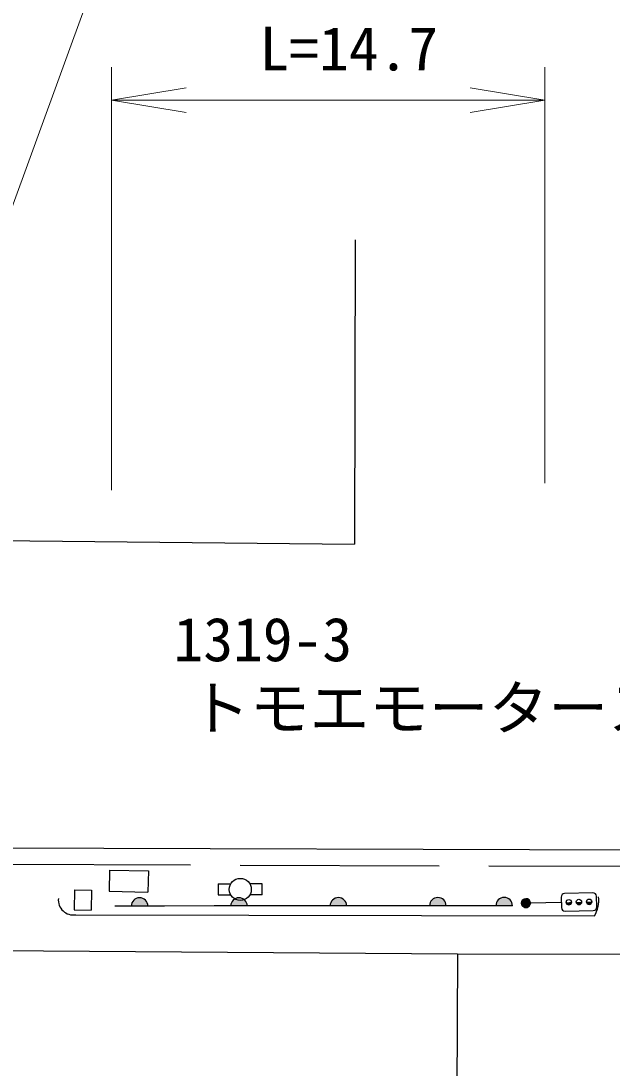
# Model space of a CAD drawing. Units: millimetres, scale not verified. Extents: x -55602354 to 84056675, y -218924267 to 380000.
# Drawn here: x 200233 to 218066, y 276770 to 308381 of the extents above; entities that cross this region are included whole.
import ezdxf
from ezdxf.enums import TextEntityAlignment as Align

# ---------------------------------------------------------------- set-up
doc = ezdxf.new("R2010")
doc.units = ezdxf.units.MM
doc.header["$LTSCALE"] = 1000
doc.linetypes.add('DASHED', pattern=[7.5, 6, -1.5])
for name, color, linetype, lineweight in [('M-BGD', 7, 'Continuous', 25), ('M-BGD-EXST', 7, 'Continuous', 25), ('M-STR-HTXT', 7, 'Continuous', 13), ('M-STR-STRC', 7, 'Continuous', 25)]:
    doc.layers.add(name, color=color, linetype=linetype, lineweight=lineweight)
doc.layers.add('M-BMK-HTXT', color=7, linetype='Continuous')
doc.styles.add('ＭＳ ゴシック', font='')
doc.styles.get('ＭＳ ゴシック').set_extended_font_data('MS Gothic')

# ---------------------------------------------------------------- blocks, each defined once
blk = doc.blocks.new('open_arrow')
at = {"color": 0, "linetype": 'Continuous', "lineweight": -2}
blk.add_lwpolyline([(7.5, 1.25), (0, 0), (7.5, -1.25)], dxfattribs=at)

msp = doc.modelspace()

# ---------------------------------------------------------------- hatches: boundary and pattern name
at = {"layer": 'M-BGD'}
for points in [[(203561, 281660), (204061, 281661), (204061, 281665), (204061, 281670), (204060, 281674), (204060, 281678), (204060, 281683), (204059, 281687), (204059, 281691), (204058, 281696), (204058, 281700), (204057, 281704), (204056, 281708), (204055, 281713), (204054, 281717), (204053, 281721), (204052, 281725), (204051, 281730), (204050, 281734), (204048, 281738), (204047, 281742), (204046, 281746), (204044, 281750), (204042, 281754), (204041, 281758), (204039, 281762), (204037, 281766), (204035, 281770), (204033, 281774), (204031, 281778), (204029, 281782), (204027, 281786), (204025, 281790), (204023, 281793), (204020, 281797), (204018, 281801), (204015, 281804), (204013, 281808), (204010, 281811), (204008, 281815), (204005, 281818), (204002, 281821), (203999, 281825), (203996, 281828), (203993, 281831), (203990, 281834), (203987, 281838), (203984, 281841), (203981, 281844), (203978, 281847), (203975, 281849), (203971, 281852), (203968, 281855), (203964, 281858), (203961, 281860), (203958, 281863), (203954, 281865), (203950, 281868), (203947, 281870), (203943, 281873), (203939, 281875), (203936, 281877), (203932, 281879), (203928, 281881), (203924, 281883), (203920, 281885), (203916, 281887), (203912, 281889), (203908, 281891), (203904, 281892), (203900, 281894), (203896, 281896), (203892, 281897), (203888, 281898), (203884, 281900), (203879, 281901), (203875, 281902), (203871, 281903), (203867, 281904), (203863, 281905), (203858, 281906), (203854, 281907), (203850, 281908), (203845, 281908), (203841, 281909), (203837, 281909), (203832, 281910), (203828, 281910), (203824, 281910), (203819, 281910), (203815, 281911), (203811, 281911), (203806, 281911), (203802, 281910), (203797, 281910), (203793, 281910), (203789, 281910), (203784, 281909), (203780, 281909), (203776, 281908), (203771, 281907), (203767, 281907), (203763, 281906), (203759, 281905), (203754, 281904), (203750, 281903), (203746, 281902), (203742, 281901), (203737, 281900), (203733, 281898), (203729, 281897), (203725, 281895), (203721, 281894), (203717, 281892), (203713, 281891), (203709, 281889), (203705, 281887), (203701, 281885), (203697, 281883), (203693, 281881), (203689, 281879), (203686, 281877), (203682, 281875), (203678, 281872), (203674, 281870), (203671, 281868), (203667, 281865), (203664, 281863), (203660, 281860), (203657, 281857), (203653, 281855), (203650, 281852), (203647, 281849), (203643, 281846), (203640, 281843), (203637, 281840), (203634, 281837), (203631, 281834), (203628, 281831), (203625, 281828), (203622, 281824), (203619, 281821), (203616, 281818), (203614, 281814), (203611, 281811), (203608, 281807), (203606, 281804), (203603, 281800), (203601, 281797), (203599, 281793), (203596, 281789), (203594, 281785), (203592, 281782), (203590, 281778), (203588, 281774), (203586, 281770), (203584, 281766), (203582, 281762), (203581, 281758), (203579, 281754), (203577, 281750), (203576, 281746), (203574, 281742), (203573, 281738), (203572, 281733), (203570, 281729), (203569, 281725), (203568, 281721), (203567, 281717), (203566, 281712), (203565, 281708), (203565, 281704), (203564, 281699), (203563, 281695), (203563, 281691), (203562, 281686), (203562, 281682), (203561, 281678), (203561, 281673), (203561, 281669), (203561, 281665)], [(206561, 281663), (207061, 281663), (207061, 281668), (207061, 281672), (207060, 281677), (207060, 281681), (207060, 281685), (207059, 281690), (207059, 281694), (207058, 281698), (207058, 281703), (207057, 281707), (207056, 281711), (207055, 281715), (207054, 281720), (207053, 281724), (207052, 281728), (207051, 281732), (207050, 281737), (207048, 281741), (207047, 281745), (207046, 281749), (207044, 281753), (207042, 281757), (207041, 281761), (207039, 281765), (207037, 281769), (207035, 281773), (207033, 281777), (207031, 281781), (207029, 281785), (207027, 281788), (207025, 281792), (207023, 281796), (207020, 281800), (207018, 281803), (207015, 281807), (207013, 281810), (207010, 281814), (207008, 281817), (207005, 281821), (207002, 281824), (206999, 281827), (206996, 281831), (206993, 281834), (206990, 281837), (206987, 281840), (206984, 281843), (206981, 281846), (206978, 281849), (206975, 281852), (206971, 281855), (206968, 281858), (206964, 281860), (206961, 281863), (206958, 281866), (206954, 281868), (206950, 281871), (206947, 281873), (206943, 281875), (206939, 281878), (206936, 281880), (206932, 281882), (206928, 281884), (206924, 281886), (206920, 281888), (206916, 281890), (206912, 281892), (206908, 281893), (206904, 281895), (206900, 281897), (206896, 281898), (206892, 281900), (206888, 281901), (206884, 281902), (206879, 281904), (206875, 281905), (206871, 281906), (206867, 281907), (206863, 281908), (206858, 281909), (206854, 281909), (206850, 281910), (206845, 281911), (206841, 281911), (206837, 281912), (206832, 281912), (206828, 281913), (206824, 281913), (206819, 281913), (206815, 281913), (206811, 281913), (206806, 281913), (206802, 281913), (206797, 281913), (206793, 281913), (206789, 281912), (206784, 281912), (206780, 281911), (206776, 281911), (206771, 281910), (206767, 281909), (206763, 281909), (206759, 281908), (206754, 281907), (206750, 281906), (206746, 281905), (206742, 281903), (206737, 281902), (206733, 281901), (206729, 281900), (206725, 281898), (206721, 281897), (206717, 281895), (206713, 281893), (206709, 281892), (206705, 281890), (206701, 281888), (206697, 281886), (206693, 281884), (206689, 281882), (206686, 281880), (206682, 281877), (206678, 281875), (206674, 281873), (206671, 281870), (206667, 281868), (206664, 281865), (206660, 281863), (206657, 281860), (206653, 281857), (206650, 281855), (206647, 281852), (206643, 281849), (206640, 281846), (206637, 281843), (206634, 281840), (206631, 281837), (206628, 281834), (206625, 281830), (206622, 281827), (206619, 281824), (206616, 281820), (206614, 281817), (206611, 281814), (206608, 281810), (206606, 281806), (206603, 281803), (206601, 281799), (206599, 281796), (206596, 281792), (206594, 281788), (206592, 281784), (206590, 281780), (206588, 281777), (206586, 281773), (206584, 281769), (206582, 281765), (206581, 281761), (206579, 281757), (206577, 281753), (206576, 281749), (206574, 281744), (206573, 281740), (206572, 281736), (206570, 281732), (206569, 281728), (206568, 281723), (206567, 281719), (206566, 281715), (206565, 281711), (206565, 281706), (206564, 281702), (206563, 281698), (206563, 281693), (206562, 281689), (206562, 281685), (206561, 281680), (206561, 281676), (206561, 281672), (206561, 281667)], [(209561, 281666), (210061, 281666), (210061, 281670), (210061, 281675), (210060, 281679), (210060, 281684), (210060, 281688), (210059, 281692), (210059, 281697), (210058, 281701), (210058, 281705), (210057, 281710), (210056, 281714), (210055, 281718), (210054, 281722), (210053, 281727), (210052, 281731), (210051, 281735), (210050, 281739), (210048, 281743), (210047, 281747), (210046, 281752), (210044, 281756), (210042, 281760), (210041, 281764), (210039, 281768), (210037, 281772), (210035, 281776), (210033, 281780), (210031, 281783), (210029, 281787), (210027, 281791), (210025, 281795), (210023, 281799), (210020, 281802), (210018, 281806), (210015, 281809), (210013, 281813), (210010, 281817), (210008, 281820), (210005, 281823), (210002, 281827), (209999, 281830), (209996, 281833), (209993, 281837), (209990, 281840), (209987, 281843), (209984, 281846), (209981, 281849), (209978, 281852), (209975, 281855), (209971, 281858), (209968, 281860), (209964, 281863), (209961, 281866), (209958, 281868), (209954, 281871), (209950, 281873), (209947, 281876), (209943, 281878), (209939, 281880), (209936, 281883), (209932, 281885), (209928, 281887), (209924, 281889), (209920, 281891), (209916, 281893), (209912, 281894), (209908, 281896), (209904, 281898), (209900, 281899), (209896, 281901), (209892, 281902), (209888, 281904), (209884, 281905), (209879, 281906), (209875, 281907), (209871, 281909), (209867, 281910), (209863, 281910), (209858, 281911), (209854, 281912), (209850, 281913), (209845, 281913), (209841, 281914), (209837, 281915), (209832, 281915), (209828, 281915), (209824, 281916), (209819, 281916), (209815, 281916), (209811, 281916), (209806, 281916), (209802, 281916), (209797, 281916), (209793, 281915), (209789, 281915), (209784, 281914), (209780, 281914), (209776, 281913), (209771, 281913), (209767, 281912), (209763, 281911), (209759, 281910), (209754, 281909), (209750, 281908), (209746, 281907), (209742, 281906), (209737, 281905), (209733, 281904), (209729, 281902), (209725, 281901), (209721, 281899), (209717, 281898), (209713, 281896), (209709, 281894), (209705, 281892), (209701, 281890), (209697, 281889), (209693, 281887), (209689, 281884), (209686, 281882), (209682, 281880), (209678, 281878), (209674, 281875), (209671, 281873), (209667, 281871), (209664, 281868), (209660, 281865), (209657, 281863), (209653, 281860), (209650, 281857), (209647, 281854), (209643, 281852), (209640, 281849), (209637, 281846), (209634, 281843), (209631, 281839), (209628, 281836), (209625, 281833), (209622, 281830), (209619, 281826), (209616, 281823), (209614, 281820), (209611, 281816), (209608, 281813), (209606, 281809), (209603, 281806), (209601, 281802), (209599, 281798), (209596, 281794), (209594, 281791), (209592, 281787), (209590, 281783), (209588, 281779), (209586, 281775), (209584, 281771), (209582, 281767), (209581, 281763), (209579, 281759), (209577, 281755), (209576, 281751), (209574, 281747), (209573, 281743), (209572, 281739), (209570, 281735), (209569, 281730), (209568, 281726), (209567, 281722), (209566, 281718), (209565, 281713), (209565, 281709), (209564, 281705), (209563, 281700), (209563, 281696), (209562, 281692), (209562, 281687), (209561, 281683), (209561, 281679), (209561, 281674), (209561, 281670)], [(212561, 281668), (213061, 281669), (213061, 281673), (213061, 281677), (213060, 281682), (213060, 281686), (213060, 281691), (213059, 281695), (213059, 281699), (213058, 281704), (213058, 281708), (213057, 281712), (213056, 281716), (213055, 281721), (213054, 281725), (213053, 281729), (213052, 281733), (213051, 281738), (213050, 281742), (213048, 281746), (213047, 281750), (213046, 281754), (213044, 281758), (213042, 281762), (213041, 281766), (213039, 281770), (213037, 281774), (213035, 281778), (213033, 281782), (213031, 281786), (213029, 281790), (213027, 281794), (213025, 281798), (213023, 281801), (213020, 281805), (213018, 281809), (213015, 281812), (213013, 281816), (213010, 281819), (213008, 281823), (213005, 281826), (213002, 281829), (212999, 281833), (212996, 281836), (212993, 281839), (212990, 281842), (212987, 281845), (212984, 281849), (212981, 281852), (212978, 281854), (212975, 281857), (212971, 281860), (212968, 281863), (212964, 281866), (212961, 281868), (212958, 281871), (212954, 281873), (212950, 281876), (212947, 281878), (212943, 281881), (212939, 281883), (212936, 281885), (212932, 281887), (212928, 281889), (212924, 281891), (212920, 281893), (212916, 281895), (212912, 281897), (212908, 281899), (212904, 281900), (212900, 281902), (212896, 281904), (212892, 281905), (212888, 281906), (212884, 281908), (212879, 281909), (212875, 281910), (212871, 281911), (212867, 281912), (212863, 281913), (212858, 281914), (212854, 281915), (212850, 281916), (212845, 281916), (212841, 281917), (212837, 281917), (212832, 281918), (212828, 281918), (212824, 281918), (212819, 281918), (212815, 281919), (212811, 281919), (212806, 281919), (212802, 281918), (212797, 281918), (212793, 281918), (212789, 281918), (212784, 281917), (212780, 281917), (212776, 281916), (212771, 281915), (212767, 281915), (212763, 281914), (212759, 281913), (212754, 281912), (212750, 281911), (212746, 281910), (212742, 281909), (212737, 281908), (212733, 281906), (212729, 281905), (212725, 281903), (212721, 281902), (212717, 281900), (212713, 281899), (212709, 281897), (212705, 281895), (212701, 281893), (212697, 281891), (212693, 281889), (212689, 281887), (212686, 281885), (212682, 281883), (212678, 281880), (212674, 281878), (212671, 281876), (212667, 281873), (212664, 281871), (212660, 281868), (212657, 281865), (212653, 281863), (212650, 281860), (212647, 281857), (212643, 281854), (212640, 281851), (212637, 281848), (212634, 281845), (212631, 281842), (212628, 281839), (212625, 281836), (212622, 281832), (212619, 281829), (212616, 281826), (212614, 281822), (212611, 281819), (212608, 281815), (212606, 281812), (212603, 281808), (212601, 281805), (212599, 281801), (212596, 281797), (212594, 281793), (212592, 281790), (212590, 281786), (212588, 281782), (212586, 281778), (212584, 281774), (212582, 281770), (212581, 281766), (212579, 281762), (212577, 281758), (212576, 281754), (212574, 281750), (212573, 281746), (212572, 281741), (212570, 281737), (212569, 281733), (212568, 281729), (212567, 281725), (212566, 281720), (212565, 281716), (212565, 281712), (212564, 281707), (212563, 281703), (212563, 281699), (212562, 281694), (212562, 281690), (212561, 281686), (212561, 281681), (212561, 281677), (212561, 281673)], [(214561, 281670), (215061, 281671), (215061, 281675), (215061, 281679), (215060, 281684), (215060, 281688), (215060, 281692), (215059, 281697), (215059, 281701), (215058, 281705), (215058, 281710), (215057, 281714), (215056, 281718), (215055, 281723), (215054, 281727), (215053, 281731), (215052, 281735), (215051, 281739), (215050, 281744), (215048, 281748), (215047, 281752), (215046, 281756), (215044, 281760), (215042, 281764), (215041, 281768), (215039, 281772), (215037, 281776), (215035, 281780), (215033, 281784), (215031, 281788), (215029, 281792), (215027, 281796), (215025, 281799), (215023, 281803), (215020, 281807), (215018, 281810), (215015, 281814), (215013, 281817), (215010, 281821), (215008, 281824), (215005, 281828), (215002, 281831), (214999, 281835), (214996, 281838), (214993, 281841), (214990, 281844), (214987, 281847), (214984, 281850), (214981, 281853), (214978, 281856), (214975, 281859), (214971, 281862), (214968, 281865), (214964, 281867), (214961, 281870), (214958, 281873), (214954, 281875), (214950, 281878), (214947, 281880), (214943, 281882), (214939, 281885), (214936, 281887), (214932, 281889), (214928, 281891), (214924, 281893), (214920, 281895), (214916, 281897), (214912, 281899), (214908, 281901), (214904, 281902), (214900, 281904), (214896, 281905), (214892, 281907), (214888, 281908), (214884, 281909), (214879, 281911), (214875, 281912), (214871, 281913), (214867, 281914), (214863, 281915), (214858, 281916), (214854, 281917), (214850, 281917), (214845, 281918), (214841, 281918), (214837, 281919), (214832, 281919), (214828, 281920), (214824, 281920), (214819, 281920), (214815, 281920), (214811, 281920), (214806, 281920), (214802, 281920), (214797, 281920), (214793, 281920), (214789, 281919), (214784, 281919), (214780, 281918), (214776, 281918), (214771, 281917), (214767, 281916), (214763, 281916), (214759, 281915), (214754, 281914), (214750, 281913), (214746, 281912), (214742, 281911), (214737, 281909), (214733, 281908), (214729, 281907), (214725, 281905), (214721, 281904), (214717, 281902), (214713, 281900), (214709, 281899), (214705, 281897), (214701, 281895), (214697, 281893), (214693, 281891), (214689, 281889), (214686, 281887), (214682, 281885), (214678, 281882), (214674, 281880), (214671, 281877), (214667, 281875), (214664, 281872), (214660, 281870), (214657, 281867), (214653, 281864), (214650, 281862), (214647, 281859), (214643, 281856), (214640, 281853), (214637, 281850), (214634, 281847), (214631, 281844), (214628, 281841), (214625, 281837), (214622, 281834), (214619, 281831), (214616, 281827), (214614, 281824), (214611, 281821), (214608, 281817), (214606, 281814), (214603, 281810), (214601, 281806), (214599, 281803), (214596, 281799), (214594, 281795), (214592, 281791), (214590, 281787), (214588, 281784), (214586, 281780), (214584, 281776), (214582, 281772), (214581, 281768), (214579, 281764), (214577, 281760), (214576, 281756), (214574, 281752), (214573, 281747), (214572, 281743), (214570, 281739), (214569, 281735), (214568, 281731), (214567, 281726), (214566, 281722), (214565, 281718), (214565, 281714), (214564, 281709), (214563, 281705), (214563, 281701), (214562, 281696), (214562, 281692), (214561, 281688), (214561, 281683), (214561, 281679), (214561, 281674)]]:
    msp.add_hatch(color=256, dxfattribs=at).paths.add_polyline_path(points)
at = {"layer": 'M-BGD-EXST'}
msp.add_hatch(color=256, dxfattribs=at).paths.add_polyline_path([(215602, 281753, 1), (215335, 281747, 1)])
h = msp.add_hatch(color=256, dxfattribs=at)
edge = h.paths.add_edge_path()
edge.add_ellipse((216761, 281778), major_axis=(-79.4, -9.8), ratio=1, start_angle=-5.8051, end_angle=174.1949)
h = msp.add_hatch(color=256, dxfattribs=at)
edge = h.paths.add_edge_path()
edge.add_ellipse((217068, 281784), major_axis=(-79.4, -9.8), ratio=1, start_angle=-5.8051, end_angle=174.1949)
h = msp.add_hatch(color=256, dxfattribs=at)
edge = h.paths.add_edge_path()
edge.add_ellipse((217374, 281791), major_axis=(-79.4, -9.8), ratio=1, start_angle=-5.8051, end_angle=174.1949)
at = {"layer": 'M-STR-STRC'}
msp.add_hatch(color=256, dxfattribs=at).paths.add_polyline_path([(-55594916, -215317041, 1), (-55594610, -215317070, 1), (-55594305, -215317098, 1), (-55580797, -215307366, 0.41421), (-55580889, -215307431, 0.41421), (-55580745, -215307064, 0.41421), (-55580837, -215307129, 0.41421), (-55580692, -215306761, 0.41421), (-55580785, -215306827, 0.41421), (-55566345, -215305448, 1), (-55566384, -215305752, 1), (-55566423, -215306056, 1), (-55597548, -215332337, 0.41421), (-55597635, -215332409, 0.41421), (-55597517, -215332032, 0.41421), (-55597604, -215332103, 0.41421), (-55597486, -215331727, 0.41421), (-55597573, -215331798, 0.41421), (-55585677, -215342470, 0.41421), (-55585743, -215342562, 0.41421), (-55585726, -215342167, 0.41421), (-55585792, -215342259, 0.41421), (-55585774, -215341865, 0.41421), (-55585841, -215341956, 0.41421), (-55571762, -215344566, 1), (-55571732, -215344261, 1), (-55571703, -215343956, 1), (-55559075, -215335789, 1), (-55559380, -215335758, 1), (-55559685, -215335727, 1), (-55555688, -215322973, 1), (-55555727, -215323277, 1), (-55555767, -215323581, 1), (-55393271, -215354691, 1), (-55393233, -215354387, 1), (-55393196, -215354083, 1), (-55410449, -215351682, 1), (-55410411, -215351378, 1), (-55410374, -215351073, 1), (-55407336, -215338454, 1), (-55407557, -215338427, 1), (-55407777, -215338399, 1), (-55271677, -215370690, 1), (-55271982, -215370659, 1), (-55272287, -215370628, 1), (-55266346, -215358322, 1), (-55266377, -215358627, 1), (-55266407, -215358932, 1), (-55289179, -215367259, 1), (-55289140, -215366955, 1), (-55289100, -215366651, 1), (571140, 349427, -0.39598), (571140, 349427), (571140, 348155), (571851, 348154), (573112, 350484, 0.38568), (573112, 350484)])

# ---------------------------------------------------------------- linework, layer by layer
at = {"layer": 'M-BGD'}
for p, q in [((210314, 301772), (210294, 292584)), ((192625, 292769), (210294, 292584)), ((191851, 283446), (227572, 283333)), ((202909, 282749), (202897, 282106)), ((202909, 282749), (204076, 282728)), ((204076, 282728), (204065, 282085)), ((201852, 282152), (201841, 281543)), ((201852, 282152), (202358, 282142)), ((202358, 282142), (202347, 281533)), ((202897, 282106), (204065, 282085)), ((204561, 281661), (203061, 281660)), ((206061, 281663), (204561, 281661)), ((207561, 281664), (206061, 281663)), ((209061, 281665), (207561, 281664)), ((210561, 281667), (209061, 281665)), ((212061, 281668), (210561, 281667)), ((213561, 281669), (212061, 281668)), ((215061, 281671), (213561, 281669)), ((201841, 281543), (202347, 281533)), ((201885, 281398), (217537, 281365))]:
    msp.add_line(p, q, dxfattribs=at)
at = {"layer": 'M-BGD', "linetype": 'DASHED'}
msp.add_line((191848, 282946), (227569, 282833), dxfattribs=at)
at = {"layer": 'M-BGD'}
for centre, radius, start, end in [((201811, 281844), 452, 174.4847, 279.375), ((203811, 281661), 250, 0.0508, 180.0508), ((206811, 281663), 250, 0.0508, 180.0508), ((209811, 281666), 250, 0.0508, 180.0508), ((212811, 281669), 250, 0.0508, 180.0508), ((214811, 281670), 250, 0.0508, 180.0508), ((216706, 281846), 960, 329.9768, 5.5954)]:
    msp.add_arc(centre, radius, start, end, dxfattribs=at)
at = {"layer": 'M-BGD-EXST'}
for p, q in [((206183, 282328), (206183, 281995)), ((206183, 282328), (206560, 282328)), ((207515, 282328), (207137, 282328)), ((207515, 281995), (207515, 282328)), ((206183, 281995), (206560, 281995)), ((207515, 281995), (207137, 281995)), ((217489, 282060), (216636, 282041)), ((216535, 281773), (215602, 281753)), ((216531, 281933), (216538, 281613)), ((217604, 281636), (217597, 281955)), ((216647, 281508), (217500, 281527))]:
    msp.add_line(p, q, dxfattribs=at)
msp.add_lwpolyline([(215602, 281753, 1), (215335, 281747, 1)], format="xyb", close=True, dxfattribs=at)
for centre, radius in [((206849, 282162), 333), ((215468, 281750), 133), ((216761, 281778), 80), ((217068, 281784), 80), ((217374, 281791), 80)]:
    msp.add_circle(centre, radius, dxfattribs=at)
for centre, radius, start, end in [((216638, 281935), 107, 91.2311, 181.2311), ((217491, 281953), 107, 1.2311, 91.2311), ((216761, 281778), 80, 181.2311, 1.2311), ((217068, 281784), 80, 181.2311, 1.2311), ((217374, 281791), 80, 181.2311, 1.2311), ((216645, 281615), 107, 181.2311, 271.2311), ((217498, 281633), 107, 271.2311, 1.2311)]:
    msp.add_arc(centre, radius, start, end, dxfattribs=at)
at = {"layer": 'M-STR-HTXT'}
for p, q in [((202967, 294218), (202967, 306990)), ((216037, 294424), (216037, 306990)), ((202967, 305990), (216037, 305990))]:
    msp.add_line(p, q, dxfattribs=at)
msp.add_lwpolyline([(190686, 277281), (206433, 320545), (241803, 320545)], dxfattribs=at)
at = {"layer": 'M-STR-STRC'}
for p, q in [((162311, 280588), (213403, 280220)), ((213403, 280220), (213372, 274943)), ((213403, 280220), (230888, 280185))]:
    msp.add_line(p, q, dxfattribs=at)

# ---------------------------------------------------------------- block references
at = {"layer": 'M-STR-HTXT', "xscale": 300, "yscale": 300}
msp.add_blockref('open_arrow', (202967, 305990), dxfattribs=at)
at = {"layer": 'M-STR-HTXT', "xscale": 300, "yscale": 300, "rotation": 180}
msp.add_blockref('open_arrow', (216037, 305990), dxfattribs=at)

# ---------------------------------------------------------------- texts
at = {"layer": 'M-BMK-HTXT', "style": 'ＭＳ ゴシック'}
for s, p in [('1319-3', (204836, 288655)), ('トモエモータース', (205340, 286587))]:
    msp.add_text(s, height=1320, dxfattribs=at).set_placement(p, align=Align.BOTTOM_LEFT)
at = {"layer": 'M-STR-HTXT', "style": 'ＭＳ ゴシック'}
msp.add_text('L=14.7', height=1320, dxfattribs=at).set_placement((210124, 306490), align=Align.BOTTOM_CENTER)

doc.saveas('drawing.dxf')
